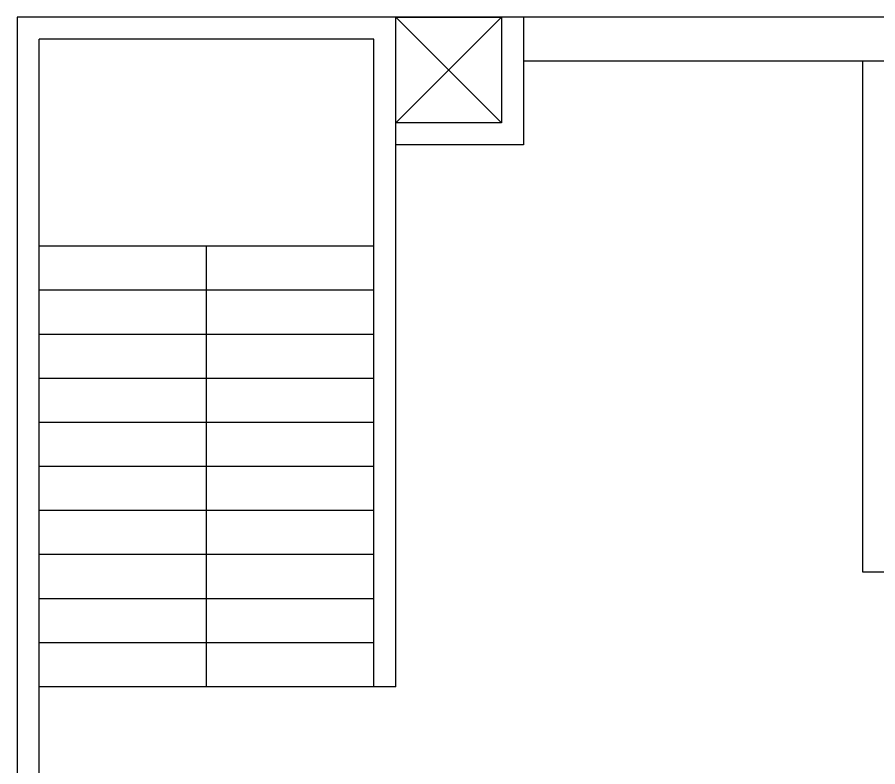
# Model space of a CAD drawing. Header units: inches. Extents: x -1 to 3117, y -477 to 446.
# Drawn here: x 368.6 to 564, y 149.1 to 319.2 of the extents above; entities that cross this region are included whole.
import ezdxf

# ---------------------------------------------------------------- set-up
doc = ezdxf.new("R2010")
doc.units = ezdxf.units.IN
doc.header["$MEASUREMENT"] = 0

msp = doc.modelspace()

# ---------------------------------------------------------------- linework, layer by layer
for p, q in [((690.62, 319.24), (368.62, 319.24)), ((368.62, 319.24), (368.62, -124.76)), ((454.62, 167.24), (454.62, 319.24)), ((454.62, 319.24), (478.62, 319.24)), ((454.62, 295.24), (454.62, 319.24)), ((454.62, 295.24), (478.62, 319.24)), ((454.62, 319.24), (478.62, 295.24)), ((478.62, 319.24), (478.62, 295.24)), ((483.62, 319.24), (483.62, 290.24)), ((373.62, 108.43), (373.62, 314.24)), ((449.62, 314.24), (373.62, 314.24)), ((449.62, 167.24), (449.62, 314.24)), ((680.62, 309.24), (483.62, 309.24)), ((560.62, 193.24), (560.62, 309.24)), ((478.62, 295.24), (454.62, 295.24)), ((483.62, 290.24), (454.62, 290.24)), ((449.62, 267.24), (373.62, 267.24)), ((411.62, 167.24), (411.62, 267.24)), ((449.62, 257.24), (373.62, 257.24)), ((449.62, 247.24), (373.62, 247.24)), ((449.62, 237.24), (373.62, 237.24)), ((449.62, 227.24), (373.62, 227.24)), ((449.62, 217.24), (373.62, 217.24)), ((449.62, 207.24), (373.62, 207.24)), ((449.62, 197.24), (373.62, 197.24)), ((565.62, 193.24), (560.62, 193.24)), ((449.62, 187.24), (373.62, 187.24)), ((449.62, 177.24), (373.62, 177.24)), ((454.62, 167.24), (373.62, 167.24))]:
    msp.add_line(p, q)

doc.saveas('drawing.dxf')
